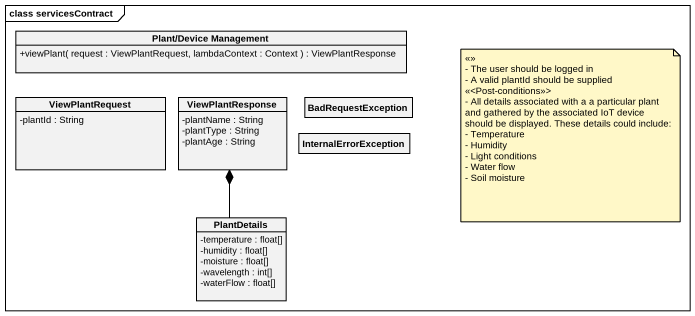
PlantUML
@startuml
mainframe class servicesContract
hide circle
hide empty members
skinparam classAttributeIconSize 0
class "Plant/Device Management" as Plant_Device_Management {
  +viewPlant( request : ViewPlantRequest, lambdaContext : Context ) : ViewPlantResponse
}
class ViewPlantRequest {
  -plantId : String
}
class ViewPlantResponse {
  -plantName : String
  -plantType : String
  -plantAge : String
}
class BadRequestException
class InternalErrorException
class PlantDetails {
  -temperature : float[]
  -humidity : float[]
  -moisture : float[]
  -wavelength : int[]
  -waterFlow : float[]
}
ViewPlantResponse *-- PlantDetails
note as N1
  <<>>
  - The user should be logged in
  - A valid plantId should be supplied
  <<<Post-conditions>>>
  - All details associated with a a particular plant and gathered by the associated IoT device should be displayed. These details could include:
  - Temperature
  - Humidity
  - Light conditions
  - Water flow
  - Soil moisture
end note
@enduml
